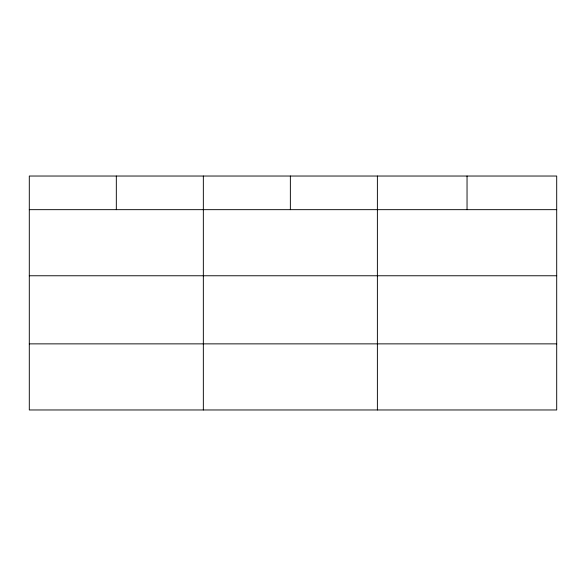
<?xml version="1.0" encoding="UTF-8"?>
<svg xmlns="http://www.w3.org/2000/svg" width="586" height="586" viewBox="0 0 586 586"><rect width="100%" height="100%" fill="white"/><g stroke="black" fill="none" stroke-linecap="round" stroke-linejoin="round"><path stroke-width="0.88" d="M556.7 275.764L556.7 176.034L29.3 176.034L29.3 409.966L556.7 409.966L556.7 275.764L29.3 275.764M29.3 209.663L556.7 209.663M29.3 343.865L556.7 343.865M467.042 176.034L467.042 209.663M377.384 176.034L377.384 409.966M290.363 176.034L290.363 209.663M203.342 176.034L203.342 409.966M116.321 176.034L116.321 209.663"/></g></svg>
